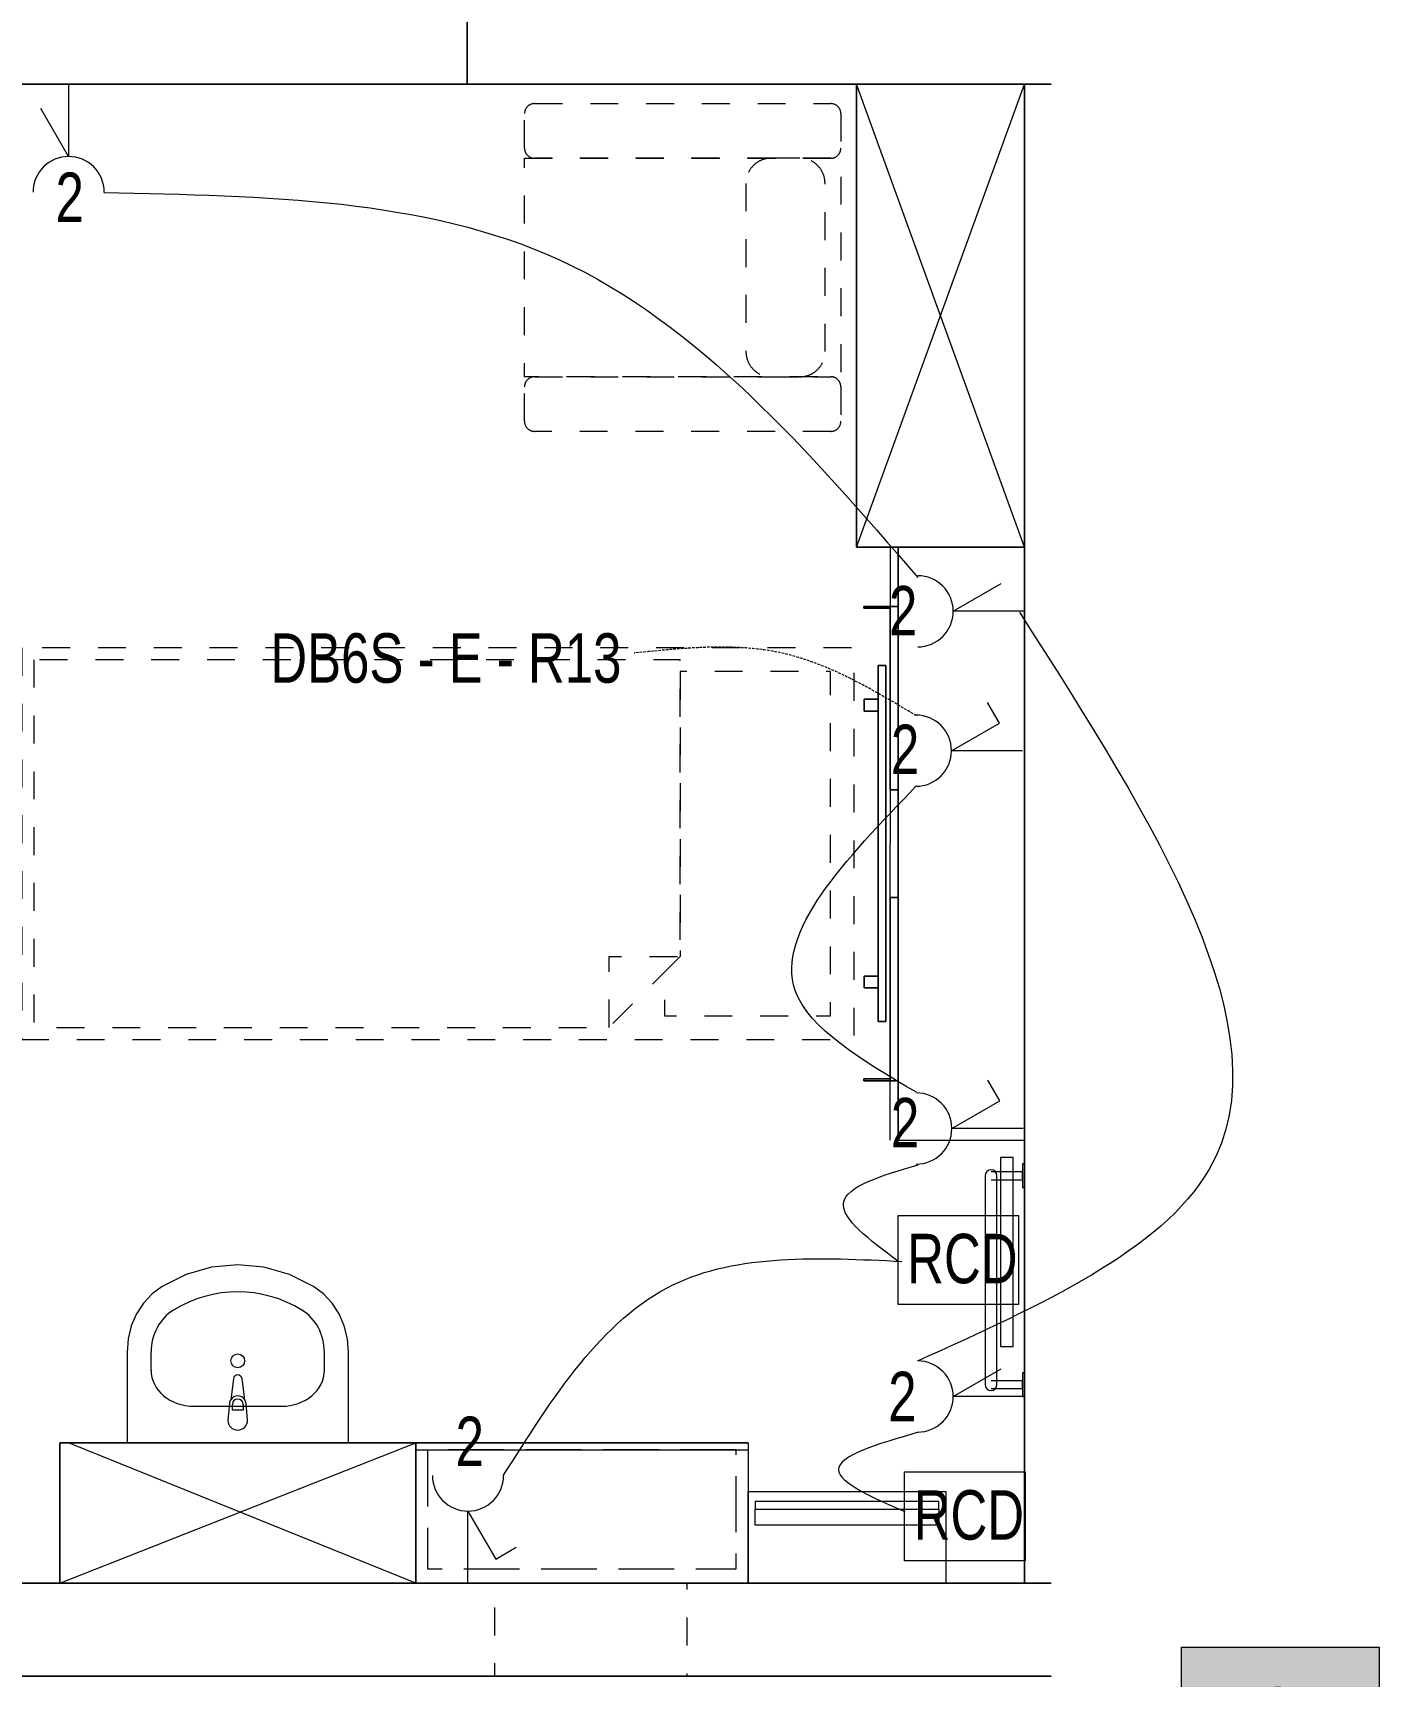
# Model space of a CAD drawing. Header units: millimetres. Extents: x -12392 to 16131, y -4930 to 15514.
# Drawn here: x 9492 to 12896, y 3773 to 7928 of the extents above; entities that cross this region are included whole.
import ezdxf

# ---------------------------------------------------------------- set-up
doc = ezdxf.new("R2010")
doc.units = ezdxf.units.MM
for name, pattern in [('IMPORT-Hidden Line', [195.611112, 141.111112, -54.5]), ('IMPORT-Small Dashed', [141.111111, 70.555556, -70.555556]), ('WSP_NZ_Hidden', [9.5, 6.5, -3])]:
    doc.linetypes.add(name, pattern=pattern)
for name, color, linetype, lineweight in [('_Non Essential Power', 1, 'Continuous', 13), ('A-Des_ Columns', 250, 'Continuous', 13), ('A-Des_ Columns_Pen_No__183', 7, 'Continuous', 18), ('A-Des_ Columns_Pen_No__81', 251, 'Continuous', 18), ('A-Des_ Fittings General_Pen_No__81', 251, 'Continuous', 18), ('A-Des_ Fittings Joinery_Pen_No__81', 251, 'Continuous', 18), ('A-Des_ Fittings Plumbing', 250, 'Continuous', 13), ('A-Des_ Fittings Plumbing_Pen_No__81', 251, 'Continuous', 18), ('A-Des_ Furniture_Pen_No__81', 251, 'Continuous', 18), ('A-Des_ Walls', 250, 'Continuous', 13), ('A-Des_ Walls_Pen_No__221', 10, 'Continuous', 13), ('A-Des_ Walls_Pen_No__81', 251, 'Continuous', 18), ('Essential Power - MEC1', 1, 'Continuous', 13), ('L06 Enlarged Ground Proposed Plan 01_GFEnlarged Proposed Plan 01_dwg', 8, 'Continuous', 13), ('New_A-Des_ Furniture - Room Chairs _Pen_No__4', 7, 'Continuous', 18), ('New_A-Des_ Zones_Pen_No__94', 7, 'Continuous', 18), ('Non-Essential Power - MEC', 10, 'Continuous', 13)]:
    doc.layers.add(name, color=color, linetype=linetype, lineweight=lineweight)
doc.styles.add('Arial Narrow', font='ARIALN.TTF', dxfattribs={"width": 0.9, "height": 125})

# ---------------------------------------------------------------- blocks, each defined once
blk = doc.blocks.new('L06 Enlarged Ground Proposed Plan 01_GFEnlarged Proposed Plan 01_dwg_Towel Rail _1377_17__1-12186544-NEW GROUND FLOOR LAYOUT - ELECTRICAL PROPOSED PLAN 01')
at = {"layer": 'A-Des_ Fittings General_Pen_No__81', "color": 254}
blk.add_line((11899.7, 5038.6), (11899.7, 4510.3), dxfattribs=at)
at = {"layer": 'A-Des_ Fittings General_Pen_No__81', "color": 254, "flags": 128}
for points in [[(11914.7, 5028.6), (11994.7, 5028.6), (11994.7, 5048.6), (11914.7, 5048.6)], [(11929.7, 4510.3), (11929.7, 4774.4), (11929.7, 5038.6)], [(11914.7, 4500.3), (11994.7, 4500.3), (11994.7, 4520.3), (11914.7, 4520.3)]]:
    blk.add_lwpolyline(points, dxfattribs=at)
for points in [[(11994.7, 5008.6), (11999.7, 5008.6), (11999.7, 5068.6), (11994.7, 5068.6)], [(11994.7, 4480.3), (11999.7, 4480.3), (11999.7, 4540.3), (11994.7, 4540.3)]]:
    blk.add_lwpolyline(points, close=True, dxfattribs=at)
at = {"layer": 'A-Des_ Fittings General_Pen_No__81', "color": 254}
for centre, start, end in [((11914.7, 5038.6), 0, 180), ((11914.7, 4510.3), 180, 0)]:
    blk.add_arc(centre, 15, start, end, dxfattribs=at)
blk = doc.blocks.new('L06 Enlarged Ground Proposed Plan 01_GFEnlarged Proposed Plan 01_dwg_Slab_43_1-12186627-NEW GROUND FLOOR LAYOUT - ELECTRICAL PROPOSED PLAN 01')
at = {"layer": 'A-Des_ Fittings Joinery_Pen_No__81', "color": 254, "flags": 128}
blk.add_lwpolyline([(11971, 5084.8), (11939, 5084.8), (11939, 4607.1), (11971, 4607.1)], close=True, dxfattribs=at)
blk = doc.blocks.new('L06 Enlarged Ground Proposed Plan 01_GFEnlarged Proposed Plan 01_dwg_Wall_66_1-12186737-NEW GROUND FLOOR LAYOUT - ELECTRICAL PROPOSED PLAN 01')
at = {"layer": 'A-Des_ Walls', "color": 10, "flags": 128}
blk.add_lwpolyline([(12066.4, 8038.3), (10589.7, 8038.3), (10589.7, 7798.3), (12066.4, 7798.3)], dxfattribs=at)
at = {"layer": 'A-Des_ Walls_Pen_No__81', "color": 254}
for p, q in [((12066.4, 8038.3), (10589.7, 8038.3)), ((10589.7, 7798.3), (11999.7, 7798.3))]:
    blk.add_line(p, q, dxfattribs=at)
blk = doc.blocks.new('L06 Enlarged Ground Proposed Plan 01_GFEnlarged Proposed Plan 01_dwg_Wall_73_1-12186746-NEW GROUND FLOOR LAYOUT - ELECTRICAL PROPOSED PLAN 01')
at = {"layer": 'A-Des_ Walls', "color": 10, "flags": 128}
blk.add_lwpolyline([(12066.4, 7798.3), (11999.7, 7798.3), (11999.7, 4008.3), (12066.4, 4008.3)], dxfattribs=at)
at = {"layer": 'A-Des_ Walls_Pen_No__81', "color": 254}
blk.add_line((11999.7, 7798.3), (11999.7, 4008.3), dxfattribs=at)
blk = doc.blocks.new('L06 Enlarged Ground Proposed Plan 01_GFEnlarged Proposed Plan 01_dwg_Wall_75_1-12186748-NEW GROUND FLOOR LAYOUT - ELECTRICAL PROPOSED PLAN 01')
at = {"layer": 'A-Des_ Fittings Joinery_Pen_No__81', "color": 254, "flags": 128}
blk.add_lwpolyline([(11649, 5428.3), (11649, 6328.3), (11629, 6328.3), (11629, 5428.3)], close=True, dxfattribs=at)
blk = doc.blocks.new('L06 Enlarged Ground Proposed Plan 01_GFEnlarged Proposed Plan 01_dwg_Wall_76_1-12186749-NEW GROUND FLOOR LAYOUT - ELECTRICAL PROPOSED PLAN 01')
at = {"layer": 'A-Des_ Fittings Joinery_Pen_No__81', "color": 254, "flags": 128}
blk.add_lwpolyline([(11679.7, 6014.3), (11679.7, 6478.3), (11659.7, 6478.3), (11659.7, 6014.3)], close=True, dxfattribs=at)
blk = doc.blocks.new('L06 Enlarged Ground Proposed Plan 01_GFEnlarged Proposed Plan 01_dwg_Wall_77_1-12186750-NEW GROUND FLOOR LAYOUT - ELECTRICAL PROPOSED PLAN 01')
at = {"layer": 'A-Des_ Fittings Joinery_Pen_No__81', "color": 254, "flags": 128}
blk.add_lwpolyline([(11659.7, 6478.3), (11592.8, 6478.3), (11592.8, 6473.3), (11659.7, 6473.3)], close=True, dxfattribs=at)
blk = doc.blocks.new('L06 Enlarged Ground Proposed Plan 01_GFEnlarged Proposed Plan 01_dwg_Wall_78_1-12186751-NEW GROUND FLOOR LAYOUT - ELECTRICAL PROPOSED PLAN 01')
at = {"layer": 'A-Des_ Fittings Joinery_Pen_No__81', "color": 254, "flags": 128}
blk.add_lwpolyline([(11659.7, 5742.3), (11659.7, 5278.3), (11679.7, 5278.3), (11679.7, 5742.3)], close=True, dxfattribs=at)
blk = doc.blocks.new('L06 Enlarged Ground Proposed Plan 01_GFEnlarged Proposed Plan 01_dwg_Wall_79_1-12186752-NEW GROUND FLOOR LAYOUT - ELECTRICAL PROPOSED PLAN 01')
at = {"layer": 'A-Des_ Fittings Joinery_Pen_No__81', "color": 254, "flags": 128}
blk.add_lwpolyline([(11659.7, 5283.3), (11592.8, 5283.3), (11592.8, 5278.3), (11659.7, 5278.3)], close=True, dxfattribs=at)
blk = doc.blocks.new('L06 Enlarged Ground Proposed Plan 01_GFEnlarged Proposed Plan 01_dwg_Wall_80_1-12186753-NEW GROUND FLOOR LAYOUT - ELECTRICAL PROPOSED PLAN 01')
at = {"layer": 'A-Des_ Fittings Joinery_Pen_No__81', "color": 254, "flags": 128}
blk.add_lwpolyline([(11593.7, 6213.3), (11629, 6213.3), (11629, 6243.3), (11593.7, 6243.3)], close=True, dxfattribs=at)
blk = doc.blocks.new('L06 Enlarged Ground Proposed Plan 01_GFEnlarged Proposed Plan 01_dwg_Wall_81_1-12186754-NEW GROUND FLOOR LAYOUT - ELECTRICAL PROPOSED PLAN 01')
at = {"layer": 'A-Des_ Fittings Joinery_Pen_No__81', "color": 254, "flags": 128}
blk.add_lwpolyline([(11593.7, 5513.3), (11629, 5513.3), (11629, 5543.3), (11593.7, 5543.3)], close=True, dxfattribs=at)
blk = doc.blocks.new('L06 Enlarged Ground Proposed Plan 01_GFEnlarged Proposed Plan 01_dwg_Column_11_1-12186864-NEW GROUND FLOOR LAYOUT - ELECTRICAL PROPOSED PLAN 01')
at = {"layer": 'A-Des_ Columns', "color": 10, "flags": 128}
blk.add_lwpolyline([(9559.7, 4008.3), (10459.7, 4008.3), (10459.7, 4363.3), (9559.7, 4363.3)], close=True, dxfattribs=at)
at = {"layer": 'A-Des_ Columns_Pen_No__81', "color": 254, "flags": 128}
blk.add_lwpolyline([(9559.7, 4008.3), (10459.7, 4008.3), (10459.7, 4363.3), (9559.7, 4363.3)], close=True, dxfattribs=at)
blk = doc.blocks.new('L06 Enlarged Ground Proposed Plan 01_GFEnlarged Proposed Plan 01_dwg_Hospital Bed 24_61__1-12186915-NEW GROUND FLOOR LAYOUT - ELECTRICAL PROPOSED PLAN 01')
at = {"layer": 'A-Des_ Furniture_Pen_No__81', "color": 254, "linetype": 'IMPORT-Small Dashed', "flags": 128}
for points in [[(9463.7, 6373.3), (9463.7, 5383.3), (11568.7, 5383.3), (11568.7, 6373.3)], [(9493.7, 6343.3), (9493.7, 5413.3), (10948.7, 5413.3), (11128.7, 5593.3), (11128.7, 6343.3)], [(11128.7, 6313.3), (11128.7, 5593.3), (11088.7, 5553.3), (11088.7, 5443.3), (11508.7, 5443.3), (11508.7, 6313.3)]]:
    blk.add_lwpolyline(points, close=True, dxfattribs=at)
blk.add_lwpolyline([(10948.7, 5413.3), (10948.7, 5593.3), (11128.7, 5593.3)], dxfattribs=at)
blk = doc.blocks.new('L06 Enlarged Ground Proposed Plan 01_GFEnlarged Proposed Plan 01_dwg_Overstuffed Chair 24-12186956-NEW GROUND FLOOR LAYOUT - ELECTRICAL PROPOSED PLAN 01')
at = {"layer": 'New_A-Des_ Furniture - Room Chairs _Pen_No__4', "color": 253, "linetype": 'IMPORT-Small Dashed'}
for p, q in [((10760.3, 7749.5), (11509.5, 7749.5)), ((10734.9, 7636.7), (10734.9, 7724.1)), ((11534.9, 7724.1), (11534.9, 7636.7)), ((11509.5, 7611.3), (10760.3, 7611.3)), ((11431.4, 7611.3), (11358.4, 7611.3)), ((11294.9, 7547.8), (11294.9, 7122.3)), ((11494.9, 7122.3), (11494.9, 7547.8)), ((10734.9, 6946.1), (10734.9, 7033.4)), ((10760.3, 7058.8), (11509.5, 7058.8)), ((11358.4, 7058.8), (11431.4, 7058.8)), ((11534.9, 7033.4), (11534.9, 6946.1)), ((11509.5, 6920.7), (10760.3, 6920.7))]:
    blk.add_line(p, q, dxfattribs=at)
at = {"layer": 'New_A-Des_ Furniture - Room Chairs _Pen_No__4', "color": 253, "linetype": 'IMPORT-Small Dashed', "flags": 128}
blk.add_lwpolyline([(10734.9, 7611.3), (11534.9, 7611.3), (11534.9, 7058.8), (10734.9, 7058.8)], close=True, dxfattribs=at)
at = {"layer": 'New_A-Des_ Furniture - Room Chairs _Pen_No__4', "color": 253, "linetype": 'IMPORT-Small Dashed'}
for centre, radius, start, end in [((10760.3, 7724.1), 25.4, 90, 180), ((11509.5, 7724.1), 25.4, 0, 90), ((10760.3, 7636.7), 25.4, 180, 270), ((11358.4, 7547.8), 63.5, 90, 180), ((11431.4, 7547.8), 63.5, 0, 90), ((11509.5, 7636.7), 25.4, 270, 0), ((11358.4, 7122.3), 63.5, 180, 270), ((11431.4, 7122.3), 63.5, 270, 0), ((10760.3, 7033.4), 25.4, 90, 180), ((11509.5, 7033.4), 25.4, 0, 90), ((10760.3, 6946.1), 25.4, 180, 270), ((11509.5, 6946.1), 25.4, 270, 0)]:
    blk.add_arc(centre, radius, start, end, dxfattribs=at)
blk = doc.blocks.new('L06 Enlarged Ground Proposed Plan 01_GFEnlarged Proposed Plan 01_dwg_Wall_164_1-12187073-NEW GROUND FLOOR LAYOUT - ELECTRICAL PROPOSED PLAN 01')
at = {"layer": 'A-Des_ Walls', "color": 10, "flags": 128}
blk.add_lwpolyline([(6624.7, 7798.3), (8364.7, 7798.3), (8364.7, 7848.3), (8364.7, 7988.3), (8794.7, 7988.3), (9224.7, 7988.3), (9224.7, 7848.3), (9224.7, 7798.3), (10589.7, 7798.3), (10589.7, 8038.3), (4274.7, 8038.3), (4274.7, 7798.3)], dxfattribs=at)
at = {"layer": 'A-Des_ Walls_Pen_No__81', "color": 254, "flags": 128}
blk.add_lwpolyline([(9224.7, 7988.3), (9224.7, 7848.3), (9224.7, 7798.3), (10589.7, 7798.3)], dxfattribs=at)
blk = doc.blocks.new('L06 Enlarged Ground Proposed Plan 01_GFEnlarged Proposed Plan 01_dwg_Basin 24_127__1-12187107-NEW GROUND FLOOR LAYOUT - ELECTRICAL PROPOSED PLAN 01')
at = {"layer": 'A-Des_ Fittings Plumbing', "color": 10, "flags": 128}
blk.add_lwpolyline([(10289.7, 4363.3), (10289.7, 4592.4), (10287, 4626.1), (10279, 4658.8), (10265.9, 4689.3), (10248.2, 4716.7), (10226.4, 4740.2), (10201.2, 4758.9), (10140.3, 4788.8), (10075.9, 4807.1), (10009.7, 4813.3), (9943.5, 4807.1), (9879, 4788.8), (9818.2, 4758.9), (9793, 4740.2), (9771.2, 4716.7), (9753.5, 4689.3), (9740.4, 4658.8), (9732.4, 4626.1), (9729.7, 4592.4), (9729.7, 4363.3)], close=True, dxfattribs=at)
at = {"layer": 'A-Des_ Fittings Plumbing_Pen_No__81', "color": 254}
for p, q in [((9790.6, 4546.6), (9790.6, 4592.4)), ((10228.8, 4546.6), (10228.8, 4592.4)), ((9998.6, 4525), (9992, 4472.1)), ((10027.4, 4472.1), (10020.8, 4525)), ((9898.8, 4455.6), (10120.6, 4455.6)), ((9988.7, 4462.6), (9984.7, 4420.6)), ((10034.7, 4420.6), (10030.7, 4462.6))]:
    blk.add_line(p, q, dxfattribs=at)
at = {"layer": 'A-Des_ Fittings Plumbing_Pen_No__81', "color": 254, "flags": 128}
blk.add_lwpolyline([(10289.7, 4363.3), (10289.7, 4592.4), (10287, 4626.1), (10279, 4658.8), (10265.9, 4689.3), (10248.2, 4716.7), (10226.4, 4740.2), (10201.2, 4758.9), (10140.3, 4788.8), (10075.9, 4807.1), (10009.7, 4813.3), (9943.5, 4807.1), (9879, 4788.8), (9818.2, 4758.9), (9793, 4740.2), (9771.2, 4716.7), (9753.5, 4689.3), (9740.4, 4658.8), (9732.4, 4626.1), (9729.7, 4592.4), (9729.7, 4363.3)], close=True, dxfattribs=at)
blk.add_lwpolyline([(10023.3, 4460.4), (10023.3, 4445.5), (9996.1, 4445.5), (9996.1, 4460.4)], dxfattribs=at)
at = {"layer": 'A-Des_ Fittings Plumbing_Pen_No__81', "color": 254}
blk.add_circle((10009.7, 4570.5), 17.5, dxfattribs=at)
for centre, radius, start, end in [((10009.7, 4523.6), 11.2, 7.1389, 172.8611), ((10009.7, 4460.7), 21.1, 147.229, 174.8304), ((10009.7, 4460.7), 21.1, 32.771, 147.229), ((10009.7, 4460.4), 13.6, 0, 180), ((10009.7, 4460.7), 21.1, 5.1696, 32.771), ((10009.7, 4420.6), 25, 180, 0)]:
    blk.add_arc(centre, radius, start, end, dxfattribs=at)
for centre, major_axis, ratio, start_param, end_param in [((10009.7, 4363.3), (0, 381.8), 0.892754, 5.78621, 6.78016), ((9898.8, 4592.4), (0, 121.2), 0.892754, 0.496975, 1.570796), ((10120.6, 4592.4), (0, 121.2), 0.892754, 4.712389, 5.78621), ((9898.9, 4546.6), (108.3, 0), 0.83962, 3.141593, 4.712389), ((10120.5, 4546.6), (108.3, 0), 0.83962, 4.712389, 6.283185)]:
    blk.add_ellipse(centre, major_axis=major_axis, ratio=ratio, start_param=start_param, end_param=end_param, dxfattribs=at)
blk = doc.blocks.new('L06 Enlarged Ground Proposed Plan 01_GFEnlarged Proposed Plan 01_dwg_Cadimage Cabinet_132__1-12187112-NEW GROUND FLOOR LAYOUT - ELECTRICAL PROPOSED PLAN 01')
at = {"layer": 'A-Des_ Fittings Joinery_Pen_No__81', "color": 254}
blk.add_line((11659.7, 6628.3), (11659.7, 6253.3), dxfattribs=at)
at = {"layer": 'A-Des_ Fittings Joinery_Pen_No__81', "color": 254, "flags": 128}
blk.add_lwpolyline([(11679.7, 6628.3), (11679.7, 6253.3), (11679.7, 6628.3), (11999.7, 6628.3), (11999.7, 6253.3), (11999.7, 6628.3)], dxfattribs=at)
blk = doc.blocks.new('L06 Enlarged Ground Proposed Plan 01_GFEnlarged Proposed Plan 01_dwg_Cadimage Cabinet_133__1-12187113-NEW GROUND FLOOR LAYOUT - ELECTRICAL PROPOSED PLAN 01')
at = {"layer": 'A-Des_ Fittings Joinery_Pen_No__81', "color": 254}
blk.add_line((11659.7, 6253.3), (11659.7, 5878.3), dxfattribs=at)
at = {"layer": 'A-Des_ Fittings Joinery_Pen_No__81', "color": 254, "flags": 128}
for points in [[(11679.7, 5878.3), (11679.7, 6253.3)], [(11999.7, 5878.3), (11999.7, 6253.3)]]:
    blk.add_lwpolyline(points, close=True, dxfattribs=at)
blk = doc.blocks.new('L06 Enlarged Ground Proposed Plan 01_GFEnlarged Proposed Plan 01_dwg_Cadimage Cabinet_134__1-12187114-NEW GROUND FLOOR LAYOUT - ELECTRICAL PROPOSED PLAN 01')
at = {"layer": 'A-Des_ Fittings Joinery_Pen_No__81', "color": 254}
blk.add_line((11659.7, 5128.3), (11659.7, 5503.3), dxfattribs=at)
at = {"layer": 'A-Des_ Fittings Joinery_Pen_No__81', "color": 254, "flags": 128}
blk.add_lwpolyline([(11679.7, 5128.3), (11679.7, 5503.3), (11679.7, 5128.3), (11999.7, 5128.3), (11999.7, 5503.3), (11999.7, 5128.3)], dxfattribs=at)
blk = doc.blocks.new('L06 Enlarged Ground Proposed Plan 01_GFEnlarged Proposed Plan 01_dwg_Cadimage Cabinet_135__1-12187115-NEW GROUND FLOOR LAYOUT - ELECTRICAL PROPOSED PLAN 01')
at = {"layer": 'A-Des_ Fittings Joinery_Pen_No__81', "color": 254}
blk.add_line((11659.7, 5503.3), (11659.7, 5878.3), dxfattribs=at)
at = {"layer": 'A-Des_ Fittings Joinery_Pen_No__81', "color": 254, "flags": 128}
for points in [[(11679.7, 5878.3), (11679.7, 5503.3)], [(11999.7, 5878.3), (11999.7, 5503.3)]]:
    blk.add_lwpolyline(points, close=True, dxfattribs=at)
blk = doc.blocks.new('L06 Enlarged Ground Proposed Plan 01_GFEnlarged Proposed Plan 01_dwg_Cadimage Cabinet_145__1-12187128-NEW GROUND FLOOR LAYOUT - ELECTRICAL PROPOSED PLAN 01')
at = {"layer": 'A-Des_ Fittings Joinery_Pen_No__81', "color": 254, "flags": 128}
for points in [[(11800.6, 4008.3), (11300.6, 4008.3), (11300.6, 4240.3), (11800.6, 4240.3), (11800.6, 4008.3), (11300.6, 4008.3), (11300.6, 4240.3), (11800.6, 4240.3)], [(11782.6, 4215.3), (11318.6, 4215.3), (11318.6, 4195.3), (11782.6, 4195.3)]]:
    blk.add_lwpolyline(points, close=True, dxfattribs=at)
blk.add_lwpolyline([(11782.6, 4195.3), (11782.6, 4155.3), (11318.6, 4155.3), (11318.6, 4195.3)], dxfattribs=at)
blk = doc.blocks.new('L06 Enlarged Ground Proposed Plan 01_GFEnlarged Proposed Plan 01_dwg_Cadimage Cabinet_146__1-12187129-NEW GROUND FLOOR LAYOUT - ELECTRICAL PROPOSED PLAN 01')
at = {"layer": 'A-Des_ Fittings Joinery_Pen_No__81', "color": 254}
blk.add_line((11282.6, 4363.3), (10477.7, 4363.3), dxfattribs=at)
at = {"layer": 'A-Des_ Fittings Joinery_Pen_No__81', "color": 254, "flags": 128}
blk.add_lwpolyline([(11300.6, 4008.3), (10459.7, 4008.3), (10459.7, 4363.3), (11300.6, 4363.3)], close=True, dxfattribs=at)
blk = doc.blocks.new('L06 Enlarged Ground Proposed Plan 01_GFEnlarged Proposed Plan 01_dwg_Cadimage Cabinet_159__1-12187146-NEW GROUND FLOOR LAYOUT - ELECTRICAL PROPOSED PLAN 01')
at = {"layer": 'A-Des_ Fittings Joinery_Pen_No__81', "color": 254, "flags": 128}
for points in [[(10459.7, 4363.3), (11300.6, 4363.3)], [(11300.6, 4008.3), (10459.7, 4008.3), (10459.7, 4345.3), (11300.6, 4345.3)]]:
    blk.add_lwpolyline(points, close=True, dxfattribs=at)
at = {"layer": 'A-Des_ Fittings Joinery_Pen_No__81', "color": 254, "linetype": 'IMPORT-Hidden Line', "flags": 128}
blk.add_lwpolyline([(11270.6, 4345.3), (10489.7, 4345.3), (10489.7, 4044.3), (11270.6, 4044.3)], close=True, dxfattribs=at)
blk = doc.blocks.new('L06 Enlarged Ground Proposed Plan 01_GFEnlarged Proposed Plan 01_dwg_Wall_172_1-12187180-NEW GROUND FLOOR LAYOUT - ELECTRICAL PROPOSED PLAN 01')
at = {"layer": 'A-Des_ Walls', "color": 10, "flags": 128}
for points in [[(12066.4, 4008.3), (8884.7, 4008.3), (8884.7, 3958.3), (8884.7, 3828.3)], [(8884.7, 3828.3), (8884.7, 3773.3), (12066.4, 3773.3)]]:
    blk.add_lwpolyline(points, dxfattribs=at)
at = {"layer": 'A-Des_ Walls_Pen_No__81', "color": 254}
blk.add_line((11999.7, 4008.3), (8884.7, 4008.3), dxfattribs=at)
at = {"layer": 'A-Des_ Walls_Pen_No__81', "color": 254, "flags": 128}
blk.add_lwpolyline([(12066.4, 3773.3), (8884.7, 3773.3), (8884.7, 3828.3), (8884.7, 3958.3)], dxfattribs=at)
blk = doc.blocks.new('L06 Enlarged Ground Proposed Plan 01_GFEnlarged Proposed Plan 01_dwg_Column_32_1-12187186-NEW GROUND FLOOR LAYOUT - ELECTRICAL PROPOSED PLAN 01')
at = {"layer": 'A-Des_ Columns', "color": 10, "flags": 128}
blk.add_lwpolyline([(11574.7, 6628.3), (11999.7, 6628.3), (11999.7, 7798.3), (11574.7, 7798.3)], close=True, dxfattribs=at)
at = {"layer": 'A-Des_ Columns_Pen_No__81', "color": 254, "flags": 128}
blk.add_lwpolyline([(11574.7, 6628.3), (11999.7, 6628.3), (11999.7, 7798.3), (11574.7, 7798.3)], close=True, dxfattribs=at)
blk = doc.blocks.new('L06 Enlarged Ground Proposed Plan 01_GFEnlarged Proposed Plan 01_dwg-12095837-NEW GROUND FLOOR LAYOUT - ELECTRICAL PROPOSED PLAN 01')
at = {"layer": 'A-Des_ Columns_Pen_No__183', "color": 253}
for p, q in [((11574.7, 6628.3), (11999.7, 7798.3)), ((11999.7, 6628.3), (11574.7, 7798.3)), ((9559.7, 4008.3), (10459.7, 4363.3)), ((10459.7, 4008.3), (9581.8, 4363.3))]:
    blk.add_line(p, q, dxfattribs=at)
at = {"layer": 'A-Des_ Walls_Pen_No__221', "color": 21, "linetype": 'IMPORT-Small Dashed', "flags": 128}
blk.add_lwpolyline([(10659.4, 3773.3), (11146.2, 3773.3), (11146.2, 4008.3), (10659.4, 4008.3)], close=True, dxfattribs=at)
at = {"layer": 'New_A-Des_ Zones_Pen_No__94', "color": 253, "flags": 128}
for points in [[(7199.7, 5928.3), (8159.7, 5928.3), (8159.7, 5808.3), (7199.7, 5808.3), (7199.7, 4008.3), (9559.7, 4008.3), (9559.7, 4363.3), (10459.7, 4363.3), (10459.7, 4008.3), (11999.7, 4008.3), (11999.7, 6628.3), (11574.7, 6628.3), (11574.7, 7798.3), (10589.7, 7798.3), (7199.7, 7798.3)], [(11659.7, 6473.3), (11592.8, 6473.3), (11592.8, 6478.3), (11659.7, 6478.3), (11679.7, 6478.3), (11679.7, 6014.3), (11659.7, 6014.3)], [(11593.7, 5543.3), (11629, 5543.3), (11629, 6213.3), (11593.7, 6213.3), (11593.7, 6243.3), (11629, 6243.3), (11629, 6328.3), (11649, 6328.3), (11649, 5428.3), (11629, 5428.3), (11629, 5513.3), (11593.7, 5513.3)], [(11592.8, 5278.3), (11592.8, 5283.3), (11659.7, 5283.3), (11659.7, 5742.3), (11679.7, 5742.3), (11679.7, 5278.3), (11659.7, 5278.3)]]:
    blk.add_lwpolyline(points, close=True, dxfattribs=at)
for name in ['L06 Enlarged Ground Proposed Plan 01_GFEnlarged Proposed Plan 01_dwg_Wall_164_1-12187073-NEW GROUND FLOOR LAYOUT - ELECTRICAL PROPOSED PLAN 01', 'L06 Enlarged Ground Proposed Plan 01_GFEnlarged Proposed Plan 01_dwg_Wall_66_1-12186737-NEW GROUND FLOOR LAYOUT - ELECTRICAL PROPOSED PLAN 01', 'L06 Enlarged Ground Proposed Plan 01_GFEnlarged Proposed Plan 01_dwg_Column_32_1-12187186-NEW GROUND FLOOR LAYOUT - ELECTRICAL PROPOSED PLAN 01', 'L06 Enlarged Ground Proposed Plan 01_GFEnlarged Proposed Plan 01_dwg_Wall_73_1-12186746-NEW GROUND FLOOR LAYOUT - ELECTRICAL PROPOSED PLAN 01', 'L06 Enlarged Ground Proposed Plan 01_GFEnlarged Proposed Plan 01_dwg_Overstuffed Chair 24-12186956-NEW GROUND FLOOR LAYOUT - ELECTRICAL PROPOSED PLAN 01', 'L06 Enlarged Ground Proposed Plan 01_GFEnlarged Proposed Plan 01_dwg_Cadimage Cabinet_132__1-12187112-NEW GROUND FLOOR LAYOUT - ELECTRICAL PROPOSED PLAN 01', 'L06 Enlarged Ground Proposed Plan 01_GFEnlarged Proposed Plan 01_dwg_Wall_77_1-12186750-NEW GROUND FLOOR LAYOUT - ELECTRICAL PROPOSED PLAN 01', 'L06 Enlarged Ground Proposed Plan 01_GFEnlarged Proposed Plan 01_dwg_Wall_76_1-12186749-NEW GROUND FLOOR LAYOUT - ELECTRICAL PROPOSED PLAN 01', 'L06 Enlarged Ground Proposed Plan 01_GFEnlarged Proposed Plan 01_dwg_Hospital Bed 24_61__1-12186915-NEW GROUND FLOOR LAYOUT - ELECTRICAL PROPOSED PLAN 01', 'L06 Enlarged Ground Proposed Plan 01_GFEnlarged Proposed Plan 01_dwg_Wall_75_1-12186748-NEW GROUND FLOOR LAYOUT - ELECTRICAL PROPOSED PLAN 01', 'L06 Enlarged Ground Proposed Plan 01_GFEnlarged Proposed Plan 01_dwg_Wall_80_1-12186753-NEW GROUND FLOOR LAYOUT - ELECTRICAL PROPOSED PLAN 01', 'L06 Enlarged Ground Proposed Plan 01_GFEnlarged Proposed Plan 01_dwg_Cadimage Cabinet_133__1-12187113-NEW GROUND FLOOR LAYOUT - ELECTRICAL PROPOSED PLAN 01', 'L06 Enlarged Ground Proposed Plan 01_GFEnlarged Proposed Plan 01_dwg_Cadimage Cabinet_135__1-12187115-NEW GROUND FLOOR LAYOUT - ELECTRICAL PROPOSED PLAN 01', 'L06 Enlarged Ground Proposed Plan 01_GFEnlarged Proposed Plan 01_dwg_Wall_78_1-12186751-NEW GROUND FLOOR LAYOUT - ELECTRICAL PROPOSED PLAN 01', 'L06 Enlarged Ground Proposed Plan 01_GFEnlarged Proposed Plan 01_dwg_Wall_81_1-12186754-NEW GROUND FLOOR LAYOUT - ELECTRICAL PROPOSED PLAN 01', 'L06 Enlarged Ground Proposed Plan 01_GFEnlarged Proposed Plan 01_dwg_Cadimage Cabinet_134__1-12187114-NEW GROUND FLOOR LAYOUT - ELECTRICAL PROPOSED PLAN 01', 'L06 Enlarged Ground Proposed Plan 01_GFEnlarged Proposed Plan 01_dwg_Wall_79_1-12186752-NEW GROUND FLOOR LAYOUT - ELECTRICAL PROPOSED PLAN 01', 'L06 Enlarged Ground Proposed Plan 01_GFEnlarged Proposed Plan 01_dwg_Wall_172_1-12187180-NEW GROUND FLOOR LAYOUT - ELECTRICAL PROPOSED PLAN 01', 'L06 Enlarged Ground Proposed Plan 01_GFEnlarged Proposed Plan 01_dwg_Slab_43_1-12186627-NEW GROUND FLOOR LAYOUT - ELECTRICAL PROPOSED PLAN 01', 'L06 Enlarged Ground Proposed Plan 01_GFEnlarged Proposed Plan 01_dwg_Towel Rail _1377_17__1-12186544-NEW GROUND FLOOR LAYOUT - ELECTRICAL PROPOSED PLAN 01', 'L06 Enlarged Ground Proposed Plan 01_GFEnlarged Proposed Plan 01_dwg_Basin 24_127__1-12187107-NEW GROUND FLOOR LAYOUT - ELECTRICAL PROPOSED PLAN 01', 'L06 Enlarged Ground Proposed Plan 01_GFEnlarged Proposed Plan 01_dwg_Column_11_1-12186864-NEW GROUND FLOOR LAYOUT - ELECTRICAL PROPOSED PLAN 01', 'L06 Enlarged Ground Proposed Plan 01_GFEnlarged Proposed Plan 01_dwg_Cadimage Cabinet_146__1-12187129-NEW GROUND FLOOR LAYOUT - ELECTRICAL PROPOSED PLAN 01', 'L06 Enlarged Ground Proposed Plan 01_GFEnlarged Proposed Plan 01_dwg_Cadimage Cabinet_159__1-12187146-NEW GROUND FLOOR LAYOUT - ELECTRICAL PROPOSED PLAN 01', 'L06 Enlarged Ground Proposed Plan 01_GFEnlarged Proposed Plan 01_dwg_Cadimage Cabinet_145__1-12187128-NEW GROUND FLOOR LAYOUT - ELECTRICAL PROPOSED PLAN 01']:
    blk.add_blockref(name, (0, 0))
blk = doc.blocks.new('Body Protected')
at = {"layer": '_Non Essential Power'}
h = blk.add_hatch(color=255, dxfattribs=at)
h.dxf.hatch_style = 1
h.paths.add_polyline_path([(12592, -5845.3), (13092, -5845.3), (13092, -5346.8), (12592, -5346.8)])
h.paths.add_polyline_path([(12781.5, -5511.6), (12835.8, -5511.2, -0.414214), (12804.2, -5479.6, -1), (12867.4, -5479.6, -0.414214), (12835.8, -5511.2), (12881.5, -5511.6), (12965.2, -5577), (12915.2, -5577), (12878, -5543.6), (12878, -5643.6), (12912.8, -5737.4), (12862.8, -5737.4), (12837.5, -5640.6), (12803.3, -5734.6), (12753.3, -5734.6), (12793.5, -5643), (12793.5, -5543), (12759, -5579.2), (12709, -5579.2)], flags=16)
h.paths.add_polyline_path([(12867.4, -5479.6, 1), (12804.2, -5479.6, 1)], flags=0)
at = {"layer": '_Non Essential Power', "true_color": 0x139b48}
h = blk.add_hatch(color=114, dxfattribs=at)
h.dxf.hatch_style = 1
h.paths.add_polyline_path([(13092, -5346.8), (12592, -5346.8), (12592, -5845.3), (13092, -5845.3)])
h.paths.add_polyline_path([(12781.5, -5511.6), (12835.8, -5511.2, -0.414214), (12804.2, -5479.6, -1), (12867.4, -5479.6, -0.414214), (12835.8, -5511.2), (12881.5, -5511.6), (12965.2, -5577), (12915.2, -5577), (12878, -5543.6), (12878, -5643.6), (12912.8, -5737.4), (12862.8, -5737.4), (12837.5, -5640.6), (12803.3, -5734.6), (12753.3, -5734.6), (12793.5, -5643), (12793.5, -5543), (12759, -5579.2), (12709, -5579.2)], flags=16)
h.paths.add_polyline_path([(12878, -5543.6), (12915.2, -5577), (12965.2, -5577), (12881.5, -5511.6), (12781.5, -5511.6), (12709, -5579.2), (12759, -5579.2), (12793.5, -5543), (12793.5, -5643), (12753.3, -5734.6), (12803.3, -5734.6), (12837.5, -5640.6), (12862.8, -5737.4), (12912.8, -5737.4), (12878, -5643.6)], flags=0)
h = blk.add_hatch(color=114, dxfattribs=at)
h.dxf.hatch_style = 1
h.paths.add_polyline_path([(12793.5, -5643), (12753.3, -5734.6), (12803.3, -5734.6), (12837.5, -5640.6), (12862.8, -5737.4), (12912.8, -5737.4), (12878, -5643.6), (12878, -5543.6), (12915.2, -5577), (12965.2, -5577), (12881.5, -5511.6), (12781.5, -5511.6), (12709, -5579.2), (12759, -5579.2), (12793.5, -5543)])
h.paths.add_polyline_path([(12867.4, -5479.6, 1), (12804.2, -5479.6, 1)])
at = {"layer": '_Non Essential Power', "color": 255}
for p, q in [((12709, -5579.2), (12781.5, -5511.6)), ((12781.5, -5511.6), (12881.5, -5511.6)), ((12881.5, -5511.6), (12965.2, -5577)), ((12793.5, -5543), (12759, -5579.2)), ((12793.5, -5643), (12793.5, -5543)), ((12915.2, -5577), (12878, -5543.6)), ((12878, -5543.6), (12878, -5643.6)), ((12759, -5579.2), (12709, -5579.2)), ((12965.2, -5577), (12915.2, -5577)), ((12753.3, -5734.6), (12793.5, -5643)), ((12837.5, -5640.6), (12803.3, -5734.6)), ((12862.8, -5737.4), (12837.5, -5640.6)), ((12878, -5643.6), (12912.8, -5737.4)), ((12803.3, -5734.6), (12753.3, -5734.6)), ((12912.8, -5737.4), (12862.8, -5737.4))]:
    blk.add_line(p, q, dxfattribs=at)
blk.add_lwpolyline([(12592, -5346.8), (13092, -5346.8), (13092, -5845.3), (12592, -5845.3)], close=True, dxfattribs=at)
blk.add_circle((12835.8, -5479.6), 31.6, dxfattribs=at)

msp = doc.modelspace()

# ---------------------------------------------------------------- linework, layer by layer
at = {"layer": 'Essential Power - MEC1', "lineweight": 18}
for p, q in [((11936, 6183.3), (11906, 6235.2)), ((11814.7, 6113.3), (11936, 6183.3)), ((11994.7, 6113.3), (11814.7, 6113.3)), ((11936.9, 5228), (11906.9, 5280)), ((11815.6, 5158), (11936.9, 5228)), ((11995.6, 5158), (11815.6, 5158)), ((10592, 4010.6), (10592, 4190.6)), ((10592, 4190.6), (10662, 4069.4)), ((10662, 4069.4), (10714, 4099.4))]:
    msp.add_line(p, q, dxfattribs=at)
at = {"layer": 'Essential Power - MEC1'}
msp.add_lwpolyline([(11679.5, 4937.7), (11984.1, 4937.7), (11984.1, 4712.9), (11679.5, 4712.9)], close=True, dxfattribs=at)
at = {"layer": 'Essential Power - MEC1', "lineweight": 18}
for centre, start, end in [((11724.7, 6113.3), 270, 90), ((11725.6, 5158), 270, 90), ((10592, 4280.6), 180, 0)]:
    msp.add_arc(centre, 90, start, end, dxfattribs=at)
at = {"layer": 'Essential Power - MEC1', "color": 18, "linetype": 'WSP_NZ_Hidden', "true_color": 0x000000}
msp.add_spline([(11725.7, 6201.6), (11385.8, 6360.1), (11012.6, 6360.1)], degree=3, dxfattribs=at)
at = {"layer": 'Essential Power - MEC1'}
for points in [[(11726, 5249.6), (11419.6, 5507.1), (11724.8, 6023.3)], [(11679.3, 4822.4), (11541.7, 4969.9), (11730.3, 5066.4)], [(10682.2, 4281.2), (11110.3, 4762.7), (11689.2, 4822)]]:
    msp.add_spline(points, degree=3, dxfattribs=at)
at = {"layer": 'Non-Essential Power - MEC', "lineweight": 18}
for p, q in [((9582.1, 7795.7), (9582.1, 7615.7)), ((9582.1, 7615.7), (9512.1, 7737)), ((11819.2, 6465.8), (11940.4, 6535.8)), ((11999.2, 6465.8), (11819.2, 6465.8)), ((11819.2, 4480.3), (11940.4, 4550.3)), ((11999.2, 4480.3), (11819.2, 4480.3))]:
    msp.add_line(p, q, dxfattribs=at)
at = {"layer": 'Non-Essential Power - MEC'}
msp.add_lwpolyline([(11696, 4289.5), (12000.7, 4289.5), (12000.7, 4064.7), (11696, 4064.7)], close=True, dxfattribs=at)
at = {"layer": 'Non-Essential Power - MEC', "lineweight": 18}
for centre, start, end in [((9582.1, 7525.7), 0, 180), ((11729.2, 6465.8), 270, 90), ((11729.2, 4480.3), 270, 90)]:
    msp.add_arc(centre, 90, start, end, dxfattribs=at)
at = {"layer": 'Non-Essential Power - MEC'}
for points in [[(9671.5, 7524.3), (10822, 7354.9), (11729.4, 6551.3)], [(11986.4, 6463.8), (12465.7, 5053.9), (11728.8, 4569.7)], [(11730.6, 4389.9), (11528.8, 4294.8), (11696.5, 4189.2)]]:
    msp.add_spline(points, degree=3, dxfattribs=at)

# ---------------------------------------------------------------- block references
at = {"layer": '_Non Essential Power'}
msp.add_blockref('Body Protected', (-195.8, 9193.7), dxfattribs=at)
at = {"layer": 'L06 Enlarged Ground Proposed Plan 01_GFEnlarged Proposed Plan 01_dwg', "color": 253, "lineweight": 18}
msp.add_blockref('L06 Enlarged Ground Proposed Plan 01_GFEnlarged Proposed Plan 01_dwg-12095837-NEW GROUND FLOOR LAYOUT - ELECTRICAL PROPOSED PLAN 01', (0, 0), dxfattribs=at)

# ---------------------------------------------------------------- texts
at = {"layer": 'Essential Power - MEC1', "color": 7, "insert": (10092.1, 6410.2), "char_height": 125, "width": 3279.303, "attachment_point": 1, "style": 'Arial Narrow'}
msp.add_mtext('DB6S - E - R13', dxfattribs=at)
at = {"layer": 'Essential Power - MEC1', "color": 1, "char_height": 125, "attachment_point": 1, "style": 'Arial Narrow'}
for s, insert, width in [('2', (11661.6, 6179), 86.582), ('2', (11661.6, 5235.2), 86.582), ('RCD', (11702.7, 4891.7), 155.127), ('2', (10560.7, 4429.4), 86.582)]:
    msp.add_mtext(s, dxfattribs=dict(at, insert=insert, width=width))
at = {"layer": 'Non-Essential Power - MEC', "color": 1, "char_height": 125, "attachment_point": 1, "style": 'Arial Narrow'}
for s, insert, width in [('2', (9549, 7575.1), 86.582), ('2', (11656.6, 6529.7), 86.582), ('2', (11654.8, 4542.9), 86.582), ('RCD', (11719.2, 4243.5), 155.127)]:
    msp.add_mtext(s, dxfattribs=dict(at, insert=insert, width=width))

doc.saveas('drawing.dxf')
